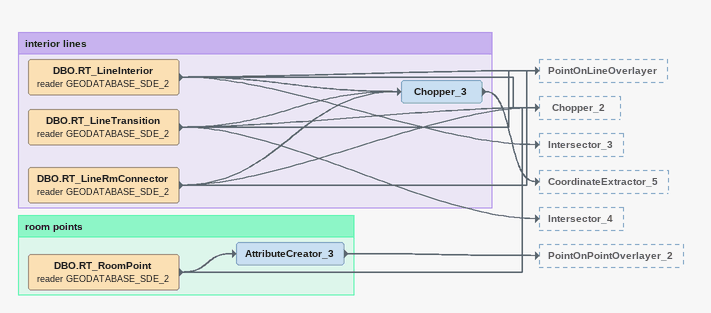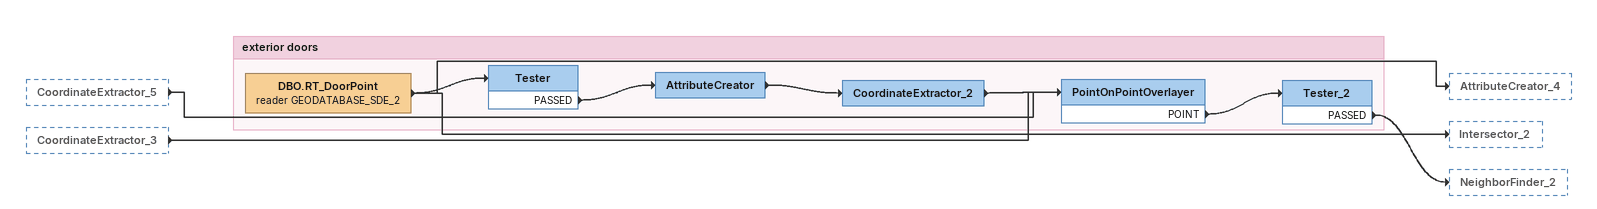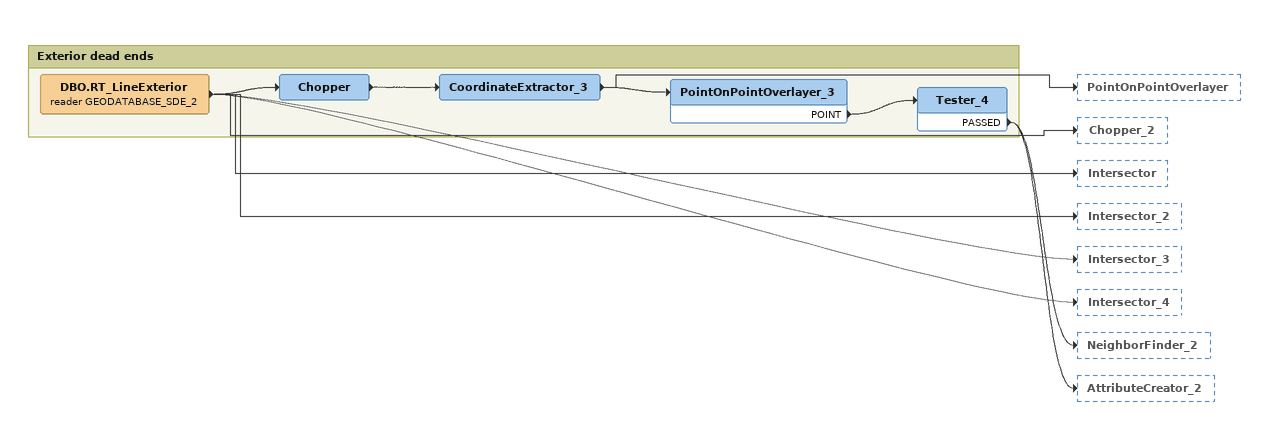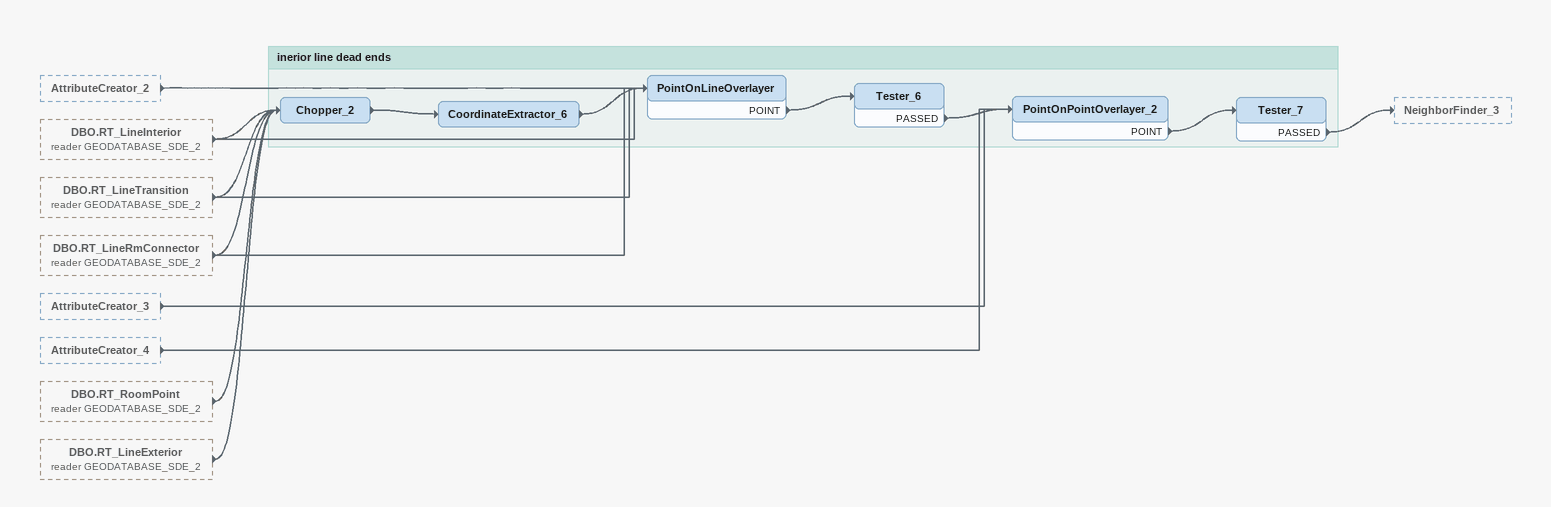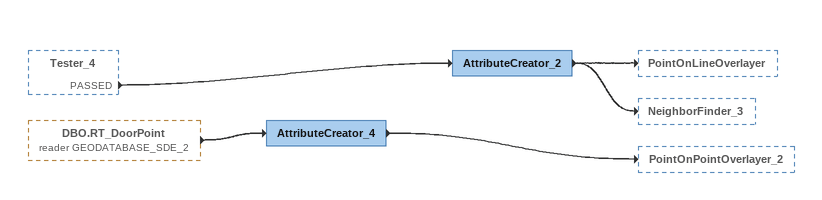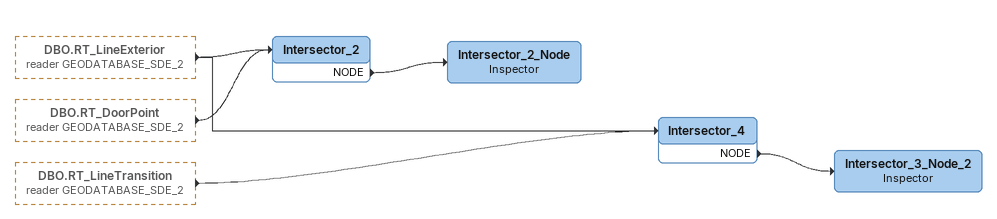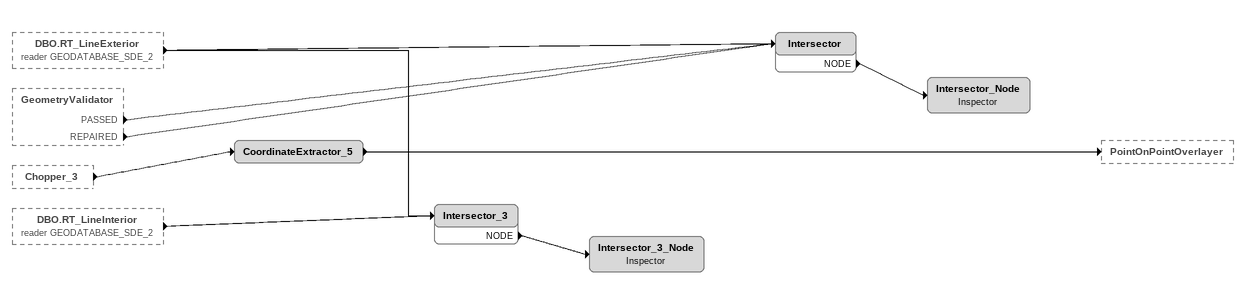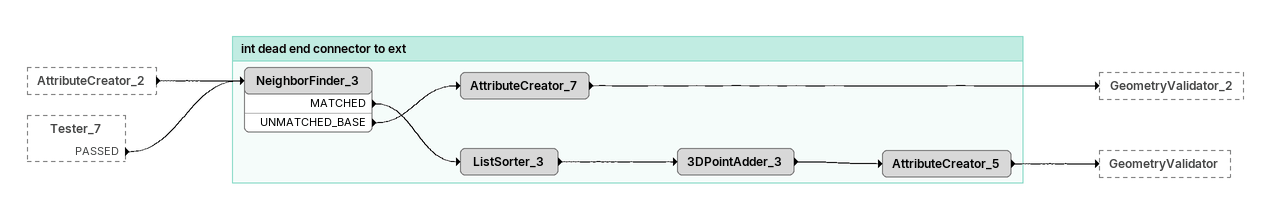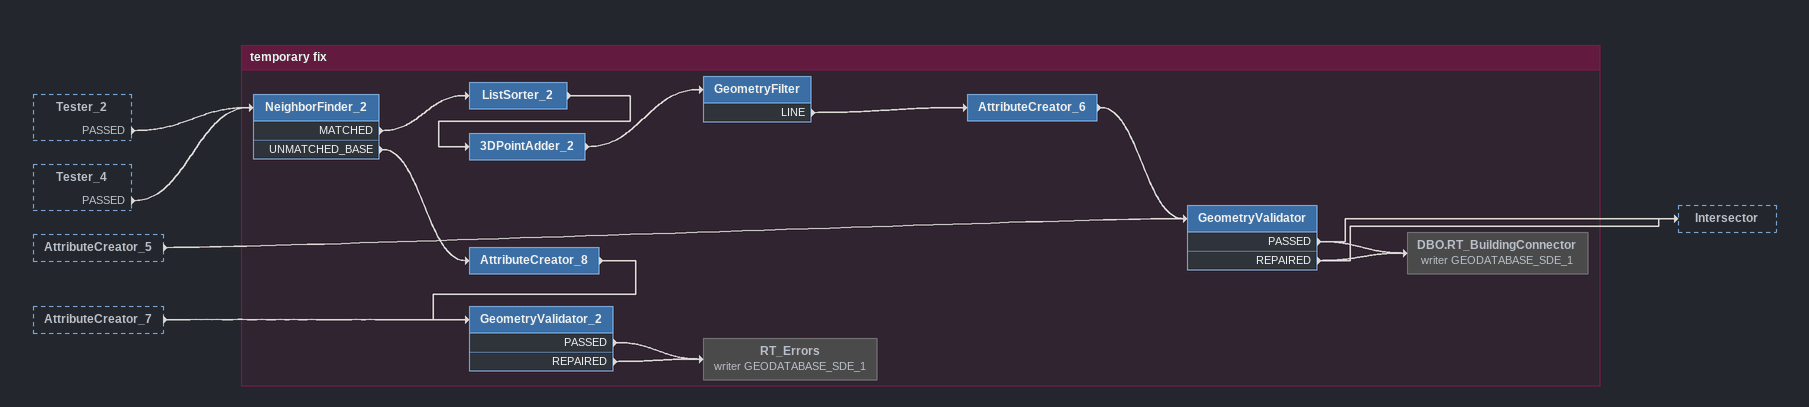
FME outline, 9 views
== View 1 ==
Bookmark: room points
DBO.RT_RoomPoint (reader GEODATABASE_SDE_2)
    -> Chopper_2
    -> AttributeCreator_3
AttributeCreator_3
    -> PointOnPointOverlayer_2

Bookmark: interior lines
DBO.RT_LineTransition (reader GEODATABASE_SDE_2)
    -> Chopper_3
    -> Chopper_2
    -> PointOnLineOverlayer
    -> Intersector_4
DBO.RT_LineRmConnector (reader GEODATABASE_SDE_2)
    -> Chopper_3
    -> Chopper_2
    -> PointOnLineOverlayer
DBO.RT_LineInterior (reader GEODATABASE_SDE_2)
    -> Chopper_3
    -> PointOnLineOverlayer
    -> Chopper_2
    -> Intersector_3
Chopper_3
    -> CoordinateExtractor_5

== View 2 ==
CoordinateExtractor_5 [outside]
    -> PointOnPointOverlayer
CoordinateExtractor_3 [outside]
    -> PointOnPointOverlayer

Bookmark: exterior doors
DBO.RT_DoorPoint (reader GEODATABASE_SDE_2)
    -> Tester
    -> AttributeCreator_4
    -> Intersector_2
Tester
    PASSED -> AttributeCreator
AttributeCreator
    -> CoordinateExtractor_2
CoordinateExtractor_2
    -> PointOnPointOverlayer
PointOnPointOverlayer
    POINT -> Tester_2
Tester_2
    PASSED -> NeighborFinder_2

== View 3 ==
Bookmark: Exterior dead ends
DBO.RT_LineExterior (reader GEODATABASE_SDE_2)
    -> Chopper
    -> Chopper_2
    -> Intersector
    -> Intersector_2
    -> Intersector_3
    -> Intersector_4
Chopper
    -> CoordinateExtractor_3
CoordinateExtractor_3
    -> PointOnPointOverlayer_3
    -> PointOnPointOverlayer
PointOnPointOverlayer_3
    POINT -> Tester_4
Tester_4
    PASSED -> NeighborFinder_2
    PASSED -> AttributeCreator_2

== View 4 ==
AttributeCreator_2 [outside]
    -> PointOnLineOverlayer
DBO.RT_LineInterior (reader GEODATABASE_SDE_2) [outside]
    -> PointOnLineOverlayer
    -> Chopper_2
DBO.RT_LineTransition (reader GEODATABASE_SDE_2) [outside]
    -> Chopper_2
    -> PointOnLineOverlayer
DBO.RT_LineRmConnector (reader GEODATABASE_SDE_2) [outside]
    -> Chopper_2
    -> PointOnLineOverlayer
AttributeCreator_3 [outside]
    -> PointOnPointOverlayer_2
AttributeCreator_4 [outside]
    -> PointOnPointOverlayer_2
DBO.RT_RoomPoint (reader GEODATABASE_SDE_2) [outside]
    -> Chopper_2
DBO.RT_LineExterior (reader GEODATABASE_SDE_2) [outside]
    -> Chopper_2

Bookmark: inerior line dead ends
Chopper_2
    -> CoordinateExtractor_6
CoordinateExtractor_6
    -> PointOnLineOverlayer
PointOnLineOverlayer
    POINT -> Tester_6
Tester_6
    PASSED -> PointOnPointOverlayer_2
PointOnPointOverlayer_2
    POINT -> Tester_7
Tester_7
    PASSED -> NeighborFinder_3

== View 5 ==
Tester_4 [outside]
    PASSED -> AttributeCreator_2
DBO.RT_DoorPoint (reader GEODATABASE_SDE_2) [outside]
    -> AttributeCreator_4
AttributeCreator_4
    -> PointOnPointOverlayer_2
AttributeCreator_2
    -> PointOnLineOverlayer
    -> NeighborFinder_3

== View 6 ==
DBO.RT_LineExterior (reader GEODATABASE_SDE_2) [outside]
    -> Intersector_2
    -> Intersector_4
DBO.RT_DoorPoint (reader GEODATABASE_SDE_2) [outside]
    -> Intersector_2
DBO.RT_LineTransition (reader GEODATABASE_SDE_2) [outside]
    -> Intersector_4
Intersector_2
    NODE -> Intersector_2_Node
Intersector_2_Node: Inspector
Intersector_4
    NODE -> Intersector_3_Node_2
Intersector_3_Node_2: Inspector

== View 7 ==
DBO.RT_LineExterior (reader GEODATABASE_SDE_2) [outside]
    -> Intersector
    -> Intersector_3
GeometryValidator [outside]
    PASSED -> Intersector
    REPAIRED -> Intersector
Chopper_3 [outside]
    -> CoordinateExtractor_5
DBO.RT_LineInterior (reader GEODATABASE_SDE_2) [outside]
    -> Intersector_3
Intersector_3
    NODE -> Intersector_3_Node
Intersector_3_Node: Inspector
CoordinateExtractor_5
    -> PointOnPointOverlayer
Intersector
    NODE -> Intersector_Node
Intersector_Node: Inspector

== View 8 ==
AttributeCreator_2 [outside]
    -> NeighborFinder_3
Tester_7 [outside]
    PASSED -> NeighborFinder_3

Bookmark: int dead end connector to ext
NeighborFinder_3
    MATCHED -> ListSorter_3
    UNMATCHED_BASE -> AttributeCreator_7
AttributeCreator_7
    -> GeometryValidator_2
ListSorter_3
    -> 3DPointAdder_3
3DPointAdder_3
    -> AttributeCreator_5
AttributeCreator_5
    -> GeometryValidator

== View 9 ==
Tester_2 [outside]
    PASSED -> NeighborFinder_2
Tester_4 [outside]
    PASSED -> NeighborFinder_2
AttributeCreator_5 [outside]
    -> GeometryValidator
AttributeCreator_7 [outside]
    -> GeometryValidator_2

Bookmark: temporary fix
NeighborFinder_2
    MATCHED -> ListSorter_2
    UNMATCHED_BASE -> AttributeCreator_8
ListSorter_2
    -> 3DPointAdder_2
3DPointAdder_2
    -> GeometryFilter
GeometryFilter
    LINE -> AttributeCreator_6
AttributeCreator_6
    -> GeometryValidator
AttributeCreator_8
    -> GeometryValidator_2
GeometryValidator_2
    PASSED -> RT_Errors (writer GEODATABASE_SDE_1)
    REPAIRED -> RT_Errors (writer GEODATABASE_SDE_1)
RT_Errors (writer GEODATABASE_SDE_1) [off]
GeometryValidator
    PASSED -> DBO.RT_BuildingConnector (writer GEODATABASE_SDE_1)
    REPAIRED -> DBO.RT_BuildingConnector (writer GEODATABASE_SDE_1)
    PASSED -> Intersector
    REPAIRED -> Intersector
DBO.RT_BuildingConnector (writer GEODATABASE_SDE_1) [off]
